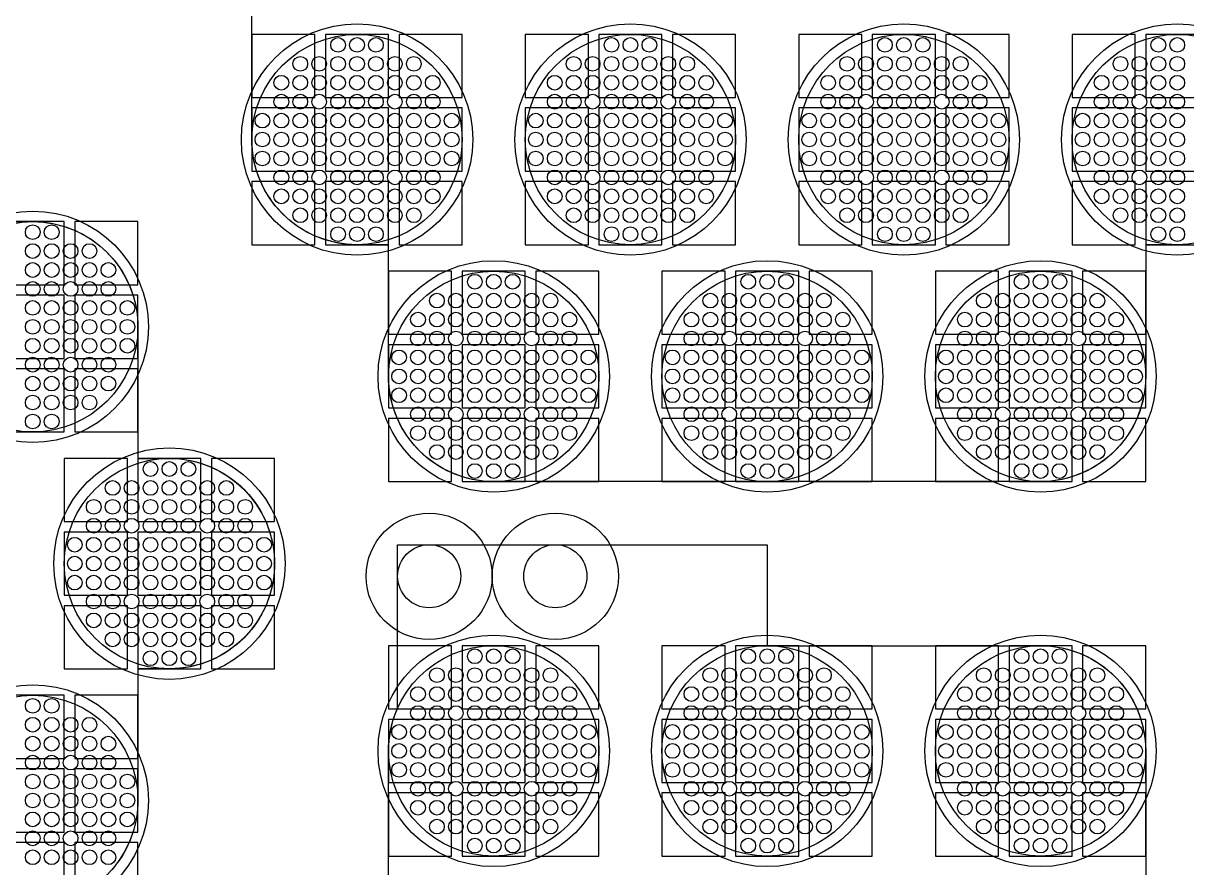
# Model space of a CAD drawing. Extents: x -49 to 54, y -38 to 38.
# Drawn here: x -33.47 to -27.94, y 3.27 to 7.28 of the extents above; entities that cross this region are included whole.
import ezdxf

# ---------------------------------------------------------------- set-up
doc = ezdxf.new("R2010")
doc.units = 0
for name, color, linetype in [('ADHESIVE_VIA_OPENINGS', 30, 'CONTINUOUS'), ('BACK_LAYER', 5, 'CONTINUOUS'), ('COND_LAYER_LOWER_ELECTRODE', 6, 'CONTINUOUS'), ('CONDUCTIVE_LAYER_BACK_LAYER', 2, 'CONTINUOUS'), ('EMITTER', 3, 'CONTINUOUS'), ('LOWER_ELECTRODE', 1, 'CONTINUOUS'), ('SUBSTRATE_VIA', 4, 'CONTINUOUS')]:
    doc.layers.add(name, color=color, linetype=linetype)

msp = doc.modelspace()

# ---------------------------------------------------------------- linework, layer by layer
at = {"layer": 'ADHESIVE_VIA_OPENINGS'}
for centre in [(-31.5372, 4.6529), (-30.9372, 4.6529)]:
    msp.add_circle(centre, 0.3, dxfattribs=at)
at = {"layer": 'BACK_LAYER'}
for points in [[(-32.3802, 6.9288), (-32.0802, 6.9288), (-32.0802, 7.2288), (-32.3802, 7.2288)], [(-32.0302, 6.9288), (-31.7302, 6.9288), (-31.7302, 7.2288), (-32.0302, 7.2288)], [(-31.6802, 6.9288), (-31.3802, 6.9288), (-31.3802, 7.2288), (-31.6802, 7.2288)], [(-31.0802, 6.9288), (-30.7802, 6.9288), (-30.7802, 7.2288), (-31.0802, 7.2288)], [(-30.7302, 6.9288), (-30.4302, 6.9288), (-30.4302, 7.2288), (-30.7302, 7.2288)], [(-30.3802, 6.9288), (-30.0802, 6.9288), (-30.0802, 7.2288), (-30.3802, 7.2288)], [(-29.7802, 6.9288), (-29.4802, 6.9288), (-29.4802, 7.2288), (-29.7802, 7.2288)], [(-29.4302, 6.9288), (-29.1302, 6.9288), (-29.1302, 7.2288), (-29.4302, 7.2288)], [(-29.0802, 6.9288), (-28.7802, 6.9288), (-28.7802, 7.2288), (-29.0802, 7.2288)], [(-28.4802, 6.9288), (-28.1802, 6.9288), (-28.1802, 7.2288), (-28.4802, 7.2288)], [(-28.1302, 6.9288), (-27.8302, 6.9288), (-27.8302, 7.2288), (-28.1302, 7.2288)], [(-32.3802, 6.5788), (-32.0802, 6.5788), (-32.0802, 6.8788), (-32.3802, 6.8788)], [(-32.0302, 6.5788), (-31.7302, 6.5788), (-31.7302, 6.8788), (-32.0302, 6.8788)], [(-31.6802, 6.5788), (-31.3802, 6.5788), (-31.3802, 6.8788), (-31.6802, 6.8788)], [(-31.0802, 6.5788), (-30.7802, 6.5788), (-30.7802, 6.8788), (-31.0802, 6.8788)], [(-30.7302, 6.5788), (-30.4302, 6.5788), (-30.4302, 6.8788), (-30.7302, 6.8788)], [(-30.3802, 6.5788), (-30.0802, 6.5788), (-30.0802, 6.8788), (-30.3802, 6.8788)], [(-29.7802, 6.5788), (-29.4802, 6.5788), (-29.4802, 6.8788), (-29.7802, 6.8788)], [(-29.4302, 6.5788), (-29.1302, 6.5788), (-29.1302, 6.8788), (-29.4302, 6.8788)], [(-29.0802, 6.5788), (-28.7802, 6.5788), (-28.7802, 6.8788), (-29.0802, 6.8788)], [(-28.4802, 6.5788), (-28.1802, 6.5788), (-28.1802, 6.8788), (-28.4802, 6.8788)], [(-28.1302, 6.5788), (-27.8302, 6.5788), (-27.8302, 6.8788), (-28.1302, 6.8788)], [(-32.3802, 6.2288), (-32.0802, 6.2288), (-32.0802, 6.5288), (-32.3802, 6.5288)], [(-32.0302, 6.2288), (-31.7302, 6.2288), (-31.7302, 6.5288), (-32.0302, 6.5288)], [(-31.6802, 6.2288), (-31.3802, 6.2288), (-31.3802, 6.5288), (-31.6802, 6.5288)], [(-31.0802, 6.2288), (-30.7802, 6.2288), (-30.7802, 6.5288), (-31.0802, 6.5288)], [(-30.7302, 6.2288), (-30.4302, 6.2288), (-30.4302, 6.5288), (-30.7302, 6.5288)], [(-30.3802, 6.2288), (-30.0802, 6.2288), (-30.0802, 6.5288), (-30.3802, 6.5288)], [(-29.7802, 6.2288), (-29.4802, 6.2288), (-29.4802, 6.5288), (-29.7802, 6.5288)], [(-29.4302, 6.2288), (-29.1302, 6.2288), (-29.1302, 6.5288), (-29.4302, 6.5288)], [(-29.0802, 6.2288), (-28.7802, 6.2288), (-28.7802, 6.5288), (-29.0802, 6.5288)], [(-28.4802, 6.2288), (-28.1802, 6.2288), (-28.1802, 6.5288), (-28.4802, 6.5288)], [(-28.1302, 6.2288), (-27.8302, 6.2288), (-27.8302, 6.5288), (-28.1302, 6.5288)], [(-33.5721, 6.0386), (-33.2721, 6.0386), (-33.2721, 6.3386), (-33.5721, 6.3386)], [(-33.2221, 6.0386), (-32.9221, 6.0386), (-32.9221, 6.3386), (-33.2221, 6.3386)], [(-31.7302, 5.803), (-31.4302, 5.803), (-31.4302, 6.103), (-31.7302, 6.103)], [(-31.3802, 5.803), (-31.0802, 5.803), (-31.0802, 6.103), (-31.3802, 6.103)], [(-31.0302, 5.803), (-30.7302, 5.803), (-30.7302, 6.103), (-31.0302, 6.103)], [(-30.4302, 5.803), (-30.1302, 5.803), (-30.1302, 6.103), (-30.4302, 6.103)], [(-30.0802, 5.803), (-29.7802, 5.803), (-29.7802, 6.103), (-30.0802, 6.103)], [(-29.7302, 5.803), (-29.4302, 5.803), (-29.4302, 6.103), (-29.7302, 6.103)], [(-29.1302, 5.803), (-28.8302, 5.803), (-28.8302, 6.103), (-29.1302, 6.103)], [(-28.7802, 5.803), (-28.4802, 5.803), (-28.4802, 6.103), (-28.7802, 6.103)], [(-28.4302, 5.803), (-28.1302, 5.803), (-28.1302, 6.103), (-28.4302, 6.103)], [(-33.5721, 5.6886), (-33.2721, 5.6886), (-33.2721, 5.9886), (-33.5721, 5.9886)], [(-33.2221, 5.6886), (-32.9221, 5.6886), (-32.9221, 5.9886), (-33.2221, 5.9886)], [(-31.7302, 5.453), (-31.4302, 5.453), (-31.4302, 5.753), (-31.7302, 5.753)], [(-31.3802, 5.453), (-31.0802, 5.453), (-31.0802, 5.753), (-31.3802, 5.753)], [(-31.0302, 5.453), (-30.7302, 5.453), (-30.7302, 5.753), (-31.0302, 5.753)], [(-30.4302, 5.453), (-30.1302, 5.453), (-30.1302, 5.753), (-30.4302, 5.753)], [(-30.0802, 5.453), (-29.7802, 5.453), (-29.7802, 5.753), (-30.0802, 5.753)], [(-29.7302, 5.453), (-29.4302, 5.453), (-29.4302, 5.753), (-29.7302, 5.753)], [(-29.1302, 5.453), (-28.8302, 5.453), (-28.8302, 5.753), (-29.1302, 5.753)], [(-28.7802, 5.453), (-28.4802, 5.453), (-28.4802, 5.753), (-28.7802, 5.753)], [(-28.4302, 5.453), (-28.1302, 5.453), (-28.1302, 5.753), (-28.4302, 5.753)], [(-33.5721, 5.3386), (-33.2721, 5.3386), (-33.2721, 5.6386), (-33.5721, 5.6386)], [(-33.2221, 5.3386), (-32.9221, 5.3386), (-32.9221, 5.6386), (-33.2221, 5.6386)], [(-31.7302, 5.103), (-31.4302, 5.103), (-31.4302, 5.403), (-31.7302, 5.403)], [(-31.3802, 5.103), (-31.0802, 5.103), (-31.0802, 5.403), (-31.3802, 5.403)], [(-31.0302, 5.103), (-30.7302, 5.103), (-30.7302, 5.403), (-31.0302, 5.403)], [(-30.4302, 5.103), (-30.1302, 5.103), (-30.1302, 5.403), (-30.4302, 5.403)], [(-30.0802, 5.103), (-29.7802, 5.103), (-29.7802, 5.403), (-30.0802, 5.403)], [(-29.7302, 5.103), (-29.4302, 5.103), (-29.4302, 5.403), (-29.7302, 5.403)], [(-29.1302, 5.103), (-28.8302, 5.103), (-28.8302, 5.403), (-29.1302, 5.403)], [(-28.7802, 5.103), (-28.4802, 5.103), (-28.4802, 5.403), (-28.7802, 5.403)], [(-28.4302, 5.103), (-28.1302, 5.103), (-28.1302, 5.403), (-28.4302, 5.403)], [(-33.2721, 4.9128), (-32.9721, 4.9128), (-32.9721, 5.2128), (-33.2721, 5.2128)], [(-32.9221, 4.9128), (-32.6221, 4.9128), (-32.6221, 5.2128), (-32.9221, 5.2128)], [(-32.5721, 4.9128), (-32.2721, 4.9128), (-32.2721, 5.2128), (-32.5721, 5.2128)], [(-33.2721, 4.5628), (-32.9721, 4.5628), (-32.9721, 4.8628), (-33.2721, 4.8628)], [(-32.9221, 4.5628), (-32.6221, 4.5628), (-32.6221, 4.8628), (-32.9221, 4.8628)], [(-32.5721, 4.5628), (-32.2721, 4.5628), (-32.2721, 4.8628), (-32.5721, 4.8628)], [(-33.2721, 4.2128), (-32.9721, 4.2128), (-32.9721, 4.5128), (-33.2721, 4.5128)], [(-32.9221, 4.2128), (-32.6221, 4.2128), (-32.6221, 4.5128), (-32.9221, 4.5128)], [(-32.5721, 4.2128), (-32.2721, 4.2128), (-32.2721, 4.5128), (-32.5721, 4.5128)], [(-31.7302, 4.0226), (-31.4302, 4.0226), (-31.4302, 4.3226), (-31.7302, 4.3226)], [(-31.3802, 4.0226), (-31.0802, 4.0226), (-31.0802, 4.3226), (-31.3802, 4.3226)], [(-31.0302, 4.0226), (-30.7302, 4.0226), (-30.7302, 4.3226), (-31.0302, 4.3226)], [(-30.4302, 4.0226), (-30.1302, 4.0226), (-30.1302, 4.3226), (-30.4302, 4.3226)], [(-30.0802, 4.0226), (-29.7802, 4.0226), (-29.7802, 4.3226), (-30.0802, 4.3226)], [(-29.7302, 4.0226), (-29.4302, 4.0226), (-29.4302, 4.3226), (-29.7302, 4.3226)], [(-29.1302, 4.0226), (-28.8302, 4.0226), (-28.8302, 4.3226), (-29.1302, 4.3226)], [(-28.7802, 4.0226), (-28.4802, 4.0226), (-28.4802, 4.3226), (-28.7802, 4.3226)], [(-28.4302, 4.0226), (-28.1302, 4.0226), (-28.1302, 4.3226), (-28.4302, 4.3226)], [(-33.5721, 3.787), (-33.2721, 3.787), (-33.2721, 4.087), (-33.5721, 4.087)], [(-33.2221, 3.787), (-32.9221, 3.787), (-32.9221, 4.087), (-33.2221, 4.087)], [(-31.7302, 3.6726), (-31.4302, 3.6726), (-31.4302, 3.9726), (-31.7302, 3.9726)], [(-31.3802, 3.6726), (-31.0802, 3.6726), (-31.0802, 3.9726), (-31.3802, 3.9726)], [(-31.0302, 3.6726), (-30.7302, 3.6726), (-30.7302, 3.9726), (-31.0302, 3.9726)], [(-30.4302, 3.6726), (-30.1302, 3.6726), (-30.1302, 3.9726), (-30.4302, 3.9726)], [(-30.0802, 3.6726), (-29.7802, 3.6726), (-29.7802, 3.9726), (-30.0802, 3.9726)], [(-29.7302, 3.6726), (-29.4302, 3.6726), (-29.4302, 3.9726), (-29.7302, 3.9726)], [(-29.1302, 3.6726), (-28.8302, 3.6726), (-28.8302, 3.9726), (-29.1302, 3.9726)], [(-28.7802, 3.6726), (-28.4802, 3.6726), (-28.4802, 3.9726), (-28.7802, 3.9726)], [(-28.4302, 3.6726), (-28.1302, 3.6726), (-28.1302, 3.9726), (-28.4302, 3.9726)], [(-33.5721, 3.437), (-33.2721, 3.437), (-33.2721, 3.737), (-33.5721, 3.737)], [(-33.2221, 3.437), (-32.9221, 3.437), (-32.9221, 3.737), (-33.2221, 3.737)], [(-31.7302, 3.3226), (-31.4302, 3.3226), (-31.4302, 3.6226), (-31.7302, 3.6226)], [(-31.3802, 3.3226), (-31.0802, 3.3226), (-31.0802, 3.6226), (-31.3802, 3.6226)], [(-31.0302, 3.3226), (-30.7302, 3.3226), (-30.7302, 3.6226), (-31.0302, 3.6226)], [(-30.4302, 3.3226), (-30.1302, 3.3226), (-30.1302, 3.6226), (-30.4302, 3.6226)], [(-30.0802, 3.3226), (-29.7802, 3.3226), (-29.7802, 3.6226), (-30.0802, 3.6226)], [(-29.7302, 3.3226), (-29.4302, 3.3226), (-29.4302, 3.6226), (-29.7302, 3.6226)], [(-29.1302, 3.3226), (-28.8302, 3.3226), (-28.8302, 3.6226), (-29.1302, 3.6226)], [(-28.7802, 3.3226), (-28.4802, 3.3226), (-28.4802, 3.6226), (-28.7802, 3.6226)], [(-28.4302, 3.3226), (-28.1302, 3.3226), (-28.1302, 3.6226), (-28.4302, 3.6226)], [(-33.5721, 3.087), (-33.2721, 3.087), (-33.2721, 3.387), (-33.5721, 3.387)], [(-33.2221, 3.087), (-32.9221, 3.087), (-32.9221, 3.387), (-33.2221, 3.387)]]:
    msp.add_lwpolyline(points, close=True, dxfattribs=at)
at = {"layer": 'COND_LAYER_LOWER_ELECTRODE'}
for centre in [(-31.8802, 6.7288), (-30.5802, 6.7288), (-29.2802, 6.7288), (-27.9802, 6.7288), (-33.4221, 5.8386), (-31.2302, 5.603), (-29.9302, 5.603), (-28.6302, 5.603), (-32.7721, 4.7128), (-31.2302, 3.8226), (-29.9302, 3.8226), (-28.6302, 3.8226), (-33.4221, 3.587)]:
    msp.add_circle(centre, 0.55, dxfattribs=at)
at = {"layer": 'CONDUCTIVE_LAYER_BACK_LAYER'}
for points in [[(-27.9306, 6.2313), (-27.9504, 6.2297), (-27.9703, 6.2289), (-28.1302, 6.2289), (-28.1302, 5.603), (-28.1306, 5.5831), (-28.1318, 5.5633), (-28.1338, 5.5435), (-28.1365, 5.5238), (-28.1401, 5.5042), (-28.1444, 5.4848), (-28.1495, 5.4656), (-28.1553, 5.4466), (-28.1619, 5.4278), (-28.1692, 5.4093), (-28.1773, 5.3912), (-28.1861, 5.3733), (-28.1956, 5.3559), (-28.2057, 5.3388), (-28.2166, 5.3221), (-28.2281, 5.3059), (-28.2402, 5.2901), (-28.2529, 5.2749), (-28.2663, 5.2601), (-28.2802, 5.2459), (-28.2947, 5.2323), (-28.3097, 5.2192), (-28.3252, 5.2068), (-28.3412, 5.195), (-28.3576, 5.1838), (-28.3745, 5.1733), (-28.3918, 5.1635), (-28.4094, 5.1544), (-28.4275, 5.1459), (-28.4458, 5.1382), (-28.4644, 5.1313), (-28.4833, 5.1251), (-28.5024, 5.1196), (-28.5217, 5.1149), (-28.5412, 5.111), (-28.5609, 5.1078), (-28.5806, 5.1054), (-28.6004, 5.1039), (-28.6203, 5.1031), (-31.2402, 5.1031), (-31.26, 5.1039), (-31.2798, 5.1054), (-31.2996, 5.1078), (-31.3192, 5.111), (-31.3387, 5.1149), (-31.358, 5.1196), (-31.3771, 5.1251), (-31.396, 5.1313), (-31.4147, 5.1382), (-31.433, 5.1459), (-31.451, 5.1544), (-31.4687, 5.1635), (-31.4859, 5.1733), (-31.5028, 5.1838), (-31.5193, 5.195), (-31.5353, 5.2068), (-31.5508, 5.2192), (-31.5658, 5.2323), (-31.5802, 5.2459), (-31.5942, 5.2601), (-31.6075, 5.2749), (-31.6203, 5.2901), (-31.6324, 5.3059), (-31.6439, 5.3221), (-31.6547, 5.3388), (-31.6649, 5.3559), (-31.6744, 5.3733), (-31.6831, 5.3912), (-31.6912, 5.4093), (-31.6985, 5.4278), (-31.7051, 5.4466), (-31.711, 5.4656), (-31.7161, 5.4848), (-31.7204, 5.5042), (-31.7239, 5.5238), (-31.7267, 5.5435), (-31.7286, 5.5633), (-31.7298, 5.5831), (-31.7302, 5.603), (-31.7302, 6.2289), (-31.8902, 6.2289), (-31.91, 6.2297), (-31.9298, 6.2313), (-31.9496, 6.2336), (-31.9692, 6.2368), (-31.9887, 6.2407), (-32.008, 6.2454), (-32.0271, 6.2509), (-32.046, 6.2571), (-32.0647, 6.2641), (-32.083, 6.2718), (-32.101, 6.2802), (-32.1187, 6.2893), (-32.1359, 6.2992), (-32.1528, 6.3097), (-32.1693, 6.3208), (-32.1853, 6.3326), (-32.2008, 6.3451), (-32.2158, 6.3581), (-32.2302, 6.3718), (-32.2442, 6.386), (-32.2575, 6.4007), (-32.2703, 6.416), (-32.2824, 6.4317), (-32.2939, 6.4479), (-32.3047, 6.4646), (-32.3149, 6.4817), (-32.3244, 6.4992), (-32.3331, 6.517), (-32.3412, 6.5352), (-32.3485, 6.5537), (-32.3551, 6.5724), (-32.361, 6.5914), (-32.3661, 6.6106), (-32.3704, 6.63), (-32.3739, 6.6496), (-32.3767, 6.6693), (-32.3786, 6.6891), (-32.3798, 6.7089), (-32.3802, 6.7288), (-32.3802, 7.3547)], [(-33.5721, 6.3385), (-33.4121, 6.3385), (-33.3923, 6.3377), (-33.3725, 6.3362), (-33.3527, 6.3338), (-33.3331, 6.3306), (-33.3136, 6.3267), (-33.2943, 6.322), (-33.2752, 6.3165), (-33.2563, 6.3103), (-33.2376, 6.3034), (-33.2193, 6.2957), (-33.2013, 6.2872), (-33.1836, 6.2781), (-33.1664, 6.2683), (-33.1495, 6.2578), (-33.133, 6.2466), (-33.117, 6.2348), (-33.1015, 6.2224), (-33.0865, 6.2093), (-33.0721, 6.1957), (-33.0581, 6.1815), (-33.0448, 6.1667), (-33.0321, 6.1515), (-33.0199, 6.1357), (-33.0084, 6.1195), (-32.9976, 6.1028), (-32.9874, 6.0857), (-32.9779, 6.0683), (-32.9692, 6.0504), (-32.9611, 6.0323), (-32.9538, 6.0138), (-32.9472, 5.995), (-32.9413, 5.976), (-32.9362, 5.9568), (-32.9319, 5.9374), (-32.9284, 5.9178), (-32.9256, 5.8981), (-32.9237, 5.8783), (-32.9225, 5.8585), (-32.9221, 5.8386), (-32.9221, 5.2127), (-32.7621, 5.2127), (-32.7423, 5.2119), (-32.7225, 5.2103), (-32.7027, 5.208), (-32.6831, 5.2048), (-32.6636, 5.2009), (-32.6443, 5.1962), (-32.6252, 5.1907), (-32.6063, 5.1845), (-32.5876, 5.1775), (-32.5693, 5.1698), (-32.5513, 5.1614), (-32.5336, 5.1523), (-32.5164, 5.1424), (-32.4995, 5.1319), (-32.483, 5.1208), (-32.467, 5.109), (-32.4515, 5.0965), (-32.4365, 5.0835), (-32.4221, 5.0698), (-32.4081, 5.0556), (-32.3948, 5.0409), (-32.3821, 5.0256), (-32.3699, 5.0099), (-32.3584, 4.9937), (-32.3476, 4.977), (-32.3374, 4.9599), (-32.3279, 4.9424), (-32.3192, 4.9246), (-32.3111, 4.9064), (-32.3038, 4.8879), (-32.2972, 4.8692), (-32.2913, 4.8502), (-32.2862, 4.831), (-32.2819, 4.8116), (-32.2784, 4.792), (-32.2756, 4.7723), (-32.2737, 4.7525), (-32.2725, 4.7327), (-32.2721, 4.7128), (-32.2725, 4.6929), (-32.2737, 4.6731), (-32.2756, 4.6533), (-32.2784, 4.6336), (-32.2819, 4.614), (-32.2862, 4.5946), (-32.2913, 4.5754), (-32.2972, 4.5564), (-32.3038, 4.5376), (-32.3111, 4.5192), (-32.3192, 4.501), (-32.3279, 4.4831), (-32.3374, 4.4657), (-32.3476, 4.4486), (-32.3584, 4.4319), (-32.3699, 4.4157), (-32.3821, 4.3999), (-32.3948, 4.3847), (-32.4081, 4.3699), (-32.4221, 4.3557), (-32.4365, 4.3421), (-32.4515, 4.3291), (-32.467, 4.3166), (-32.483, 4.3048), (-32.4995, 4.2936), (-32.5164, 4.2831), (-32.5336, 4.2733), (-32.5513, 4.2642), (-32.5693, 4.2557), (-32.5876, 4.248), (-32.6063, 4.2411), (-32.6252, 4.2349), (-32.6443, 4.2294), (-32.6636, 4.2247), (-32.6831, 4.2208), (-32.7027, 4.2176), (-32.7225, 4.2153), (-32.7423, 4.2137), (-32.7621, 4.2129), (-32.9221, 4.2129), (-32.9221, 3.587), (-32.9225, 3.5671), (-32.9237, 3.5472), (-32.9256, 3.5274), (-32.9284, 3.5078), (-32.9319, 3.4882), (-32.9362, 3.4688), (-32.9413, 3.4496), (-32.9472, 3.4306), (-32.9538, 3.4118), (-32.9611, 3.3933), (-32.9692, 3.3751), (-32.9779, 3.3573), (-32.9874, 3.3398), (-32.9976, 3.3227), (-33.0084, 3.3061), (-33.0199, 3.2899), (-33.0321, 3.2741), (-33.0448, 3.2588)], [(-31.7302, 3.1967), (-31.7302, 3.8226), (-31.7298, 3.8425), (-31.7286, 3.8623), (-31.7267, 3.8821), (-31.7239, 3.9018), (-31.7204, 3.9214), (-31.7161, 3.9408), (-31.711, 3.96), (-31.7051, 3.979), (-31.6985, 3.9978), (-31.6912, 4.0162), (-31.6872, 4.0254), (-31.6872, 4.8029), (-29.9302, 4.8029), (-29.9302, 4.3225), (-28.6203, 4.3225), (-28.6004, 4.3217), (-28.5806, 4.3201), (-28.5609, 4.3178), (-28.5412, 4.3146), (-28.5217, 4.3107), (-28.5024, 4.306), (-28.4833, 4.3005), (-28.4644, 4.2943), (-28.4458, 4.2873), (-28.4275, 4.2796), (-28.4094, 4.2712), (-28.3918, 4.2621), (-28.3745, 4.2523), (-28.3576, 4.2417), (-28.3412, 4.2306), (-28.3252, 4.2188), (-28.3097, 4.2063), (-28.2947, 4.1933), (-28.2802, 4.1796), (-28.2663, 4.1654), (-28.2529, 4.1507), (-28.2402, 4.1354), (-28.2281, 4.1197), (-28.2166, 4.1035), (-28.2057, 4.0868), (-28.1956, 4.0697), (-28.1861, 4.0522), (-28.1773, 4.0344), (-28.1692, 4.0162), (-28.1619, 3.9978), (-28.1553, 3.979), (-28.1495, 3.96), (-28.1444, 3.9408), (-28.1401, 3.9214), (-28.1365, 3.9018), (-28.1338, 3.8821), (-28.1318, 3.8623), (-28.1306, 3.8425), (-28.1302, 3.8226), (-28.1302, 3.1967)]]:
    msp.add_lwpolyline(points, dxfattribs=at)
at = {"layer": 'EMITTER'}
for centre in [(-31.8802, 6.7288), (-30.5802, 6.7288), (-29.2802, 6.7288), (-27.9802, 6.7288), (-33.4221, 5.8386), (-31.2302, 5.603), (-29.9302, 5.603), (-28.6302, 5.603), (-32.7721, 4.7128), (-31.2302, 3.8226), (-29.9302, 3.8226), (-28.6302, 3.8226), (-33.4221, 3.587)]:
    msp.add_circle(centre, 0.5, dxfattribs=at)
at = {"layer": 'LOWER_ELECTRODE'}
for centre in [(-31.9702, 7.1788), (-31.8802, 7.1788), (-31.7902, 7.1788), (-30.6702, 7.1788), (-30.5802, 7.1788), (-30.4902, 7.1788), (-29.3702, 7.1788), (-29.2802, 7.1788), (-29.1902, 7.1788), (-28.0702, 7.1788), (-27.9802, 7.1788), (-32.1502, 7.0888), (-32.0602, 7.0888), (-31.9702, 7.0888), (-31.8802, 7.0888), (-31.7902, 7.0888), (-31.7002, 7.0888), (-31.6102, 7.0888), (-30.8502, 7.0888), (-30.7602, 7.0888), (-30.6702, 7.0888), (-30.5802, 7.0888), (-30.4902, 7.0888), (-30.4002, 7.0888), (-30.3102, 7.0888), (-29.5502, 7.0888), (-29.4602, 7.0888), (-29.3702, 7.0888), (-29.2802, 7.0888), (-29.1902, 7.0888), (-29.1002, 7.0888), (-29.0102, 7.0888), (-28.2502, 7.0888), (-28.1602, 7.0888), (-28.0702, 7.0888), (-27.9802, 7.0888), (-32.2402, 6.9988), (-32.1502, 6.9988), (-32.0602, 6.9988), (-31.9702, 6.9988), (-31.8802, 6.9988), (-31.7902, 6.9988), (-31.7002, 6.9988), (-31.6102, 6.9988), (-31.5202, 6.9988), (-30.9402, 6.9988), (-30.8502, 6.9988), (-30.7602, 6.9988), (-30.6702, 6.9988), (-30.5802, 6.9988), (-30.4902, 6.9988), (-30.4002, 6.9988), (-30.3102, 6.9988), (-30.2202, 6.9988), (-29.6402, 6.9988), (-29.5502, 6.9988), (-29.4602, 6.9988), (-29.3702, 6.9988), (-29.2802, 6.9988), (-29.1902, 6.9988), (-29.1002, 6.9988), (-29.0102, 6.9988), (-28.9202, 6.9988), (-28.3402, 6.9988), (-28.2502, 6.9988), (-28.1602, 6.9988), (-28.0702, 6.9988), (-27.9802, 6.9988), (-32.2402, 6.9088), (-32.1502, 6.9088), (-32.0602, 6.9088), (-31.9702, 6.9088), (-31.8802, 6.9088), (-31.7902, 6.9088), (-31.7002, 6.9088), (-31.6102, 6.9088), (-31.5202, 6.9088), (-30.9402, 6.9088), (-30.8502, 6.9088), (-30.7602, 6.9088), (-30.6702, 6.9088), (-30.5802, 6.9088), (-30.4902, 6.9088), (-30.4002, 6.9088), (-30.3102, 6.9088), (-30.2202, 6.9088), (-29.6402, 6.9088), (-29.5502, 6.9088), (-29.4602, 6.9088), (-29.3702, 6.9088), (-29.2802, 6.9088), (-29.1902, 6.9088), (-29.1002, 6.9088), (-29.0102, 6.9088), (-28.9202, 6.9088), (-28.3402, 6.9088), (-28.2502, 6.9088), (-28.1602, 6.9088), (-28.0702, 6.9088), (-27.9802, 6.9088), (-32.3302, 6.8188), (-32.2402, 6.8188), (-32.1502, 6.8188), (-32.0602, 6.8188), (-31.9702, 6.8188), (-31.8802, 6.8188), (-31.7902, 6.8188), (-31.7002, 6.8188), (-31.6102, 6.8188), (-31.5202, 6.8188), (-31.4302, 6.8188), (-31.0302, 6.8188), (-30.9402, 6.8188), (-30.8502, 6.8188), (-30.7602, 6.8188), (-30.6702, 6.8188), (-30.5802, 6.8188), (-30.4902, 6.8188), (-30.4002, 6.8188), (-30.3102, 6.8188), (-30.2202, 6.8188), (-30.1302, 6.8188), (-29.7302, 6.8188), (-29.6402, 6.8188), (-29.5502, 6.8188), (-29.4602, 6.8188), (-29.3702, 6.8188), (-29.2802, 6.8188), (-29.1902, 6.8188), (-29.1002, 6.8188), (-29.0102, 6.8188), (-28.9202, 6.8188), (-28.8302, 6.8188), (-28.4302, 6.8188), (-28.3402, 6.8188), (-28.2502, 6.8188), (-28.1602, 6.8188), (-28.0702, 6.8188), (-27.9802, 6.8188), (-32.3302, 6.7288), (-32.2402, 6.7288), (-32.1502, 6.7288), (-32.0602, 6.7288), (-31.9702, 6.7288), (-31.8802, 6.7288), (-31.7902, 6.7288), (-31.7002, 6.7288), (-31.6102, 6.7288), (-31.5202, 6.7288), (-31.4302, 6.7288), (-31.0302, 6.7288), (-30.9402, 6.7288), (-30.8502, 6.7288), (-30.7602, 6.7288), (-30.6702, 6.7288), (-30.5802, 6.7288), (-30.4902, 6.7288), (-30.4002, 6.7288), (-30.3102, 6.7288), (-30.2202, 6.7288), (-30.1302, 6.7288), (-29.7302, 6.7288), (-29.6402, 6.7288), (-29.5502, 6.7288), (-29.4602, 6.7288), (-29.3702, 6.7288), (-29.2802, 6.7288), (-29.1902, 6.7288), (-29.1002, 6.7288), (-29.0102, 6.7288), (-28.9202, 6.7288), (-28.8302, 6.7288), (-28.4302, 6.7288), (-28.3402, 6.7288), (-28.2502, 6.7288), (-28.1602, 6.7288), (-28.0702, 6.7288), (-27.9802, 6.7288), (-32.3302, 6.6388), (-32.2402, 6.6388), (-32.1502, 6.6388), (-32.0602, 6.6388), (-31.9702, 6.6388), (-31.8802, 6.6388), (-31.7902, 6.6388), (-31.7002, 6.6388), (-31.6102, 6.6388), (-31.5202, 6.6388), (-31.4302, 6.6388), (-31.0302, 6.6388), (-30.9402, 6.6388), (-30.8502, 6.6388), (-30.7602, 6.6388), (-30.6702, 6.6388), (-30.5802, 6.6388), (-30.4902, 6.6388), (-30.4002, 6.6388), (-30.3102, 6.6388), (-30.2202, 6.6388), (-30.1302, 6.6388), (-29.7302, 6.6388), (-29.6402, 6.6388), (-29.5502, 6.6388), (-29.4602, 6.6388), (-29.3702, 6.6388), (-29.2802, 6.6388), (-29.1902, 6.6388), (-29.1002, 6.6388), (-29.0102, 6.6388), (-28.9202, 6.6388), (-28.8302, 6.6388), (-28.4302, 6.6388), (-28.3402, 6.6388), (-28.2502, 6.6388), (-28.1602, 6.6388), (-28.0702, 6.6388), (-27.9802, 6.6388), (-32.2402, 6.5488), (-32.1502, 6.5488), (-32.0602, 6.5488), (-31.9702, 6.5488), (-31.8802, 6.5488), (-31.7902, 6.5488), (-31.7002, 6.5488), (-31.6102, 6.5488), (-31.5202, 6.5488), (-30.9402, 6.5488), (-30.8502, 6.5488), (-30.7602, 6.5488), (-30.6702, 6.5488), (-30.5802, 6.5488), (-30.4902, 6.5488), (-30.4002, 6.5488), (-30.3102, 6.5488), (-30.2202, 6.5488), (-29.6402, 6.5488), (-29.5502, 6.5488), (-29.4602, 6.5488), (-29.3702, 6.5488), (-29.2802, 6.5488), (-29.1902, 6.5488), (-29.1002, 6.5488), (-29.0102, 6.5488), (-28.9202, 6.5488), (-28.3402, 6.5488), (-28.2502, 6.5488), (-28.1602, 6.5488), (-28.0702, 6.5488), (-27.9802, 6.5488), (-32.2402, 6.4588), (-32.1502, 6.4588), (-32.0602, 6.4588), (-31.9702, 6.4588), (-31.8802, 6.4588), (-31.7902, 6.4588), (-31.7002, 6.4588), (-31.6102, 6.4588), (-31.5202, 6.4588), (-30.9402, 6.4588), (-30.8502, 6.4588), (-30.7602, 6.4588), (-30.6702, 6.4588), (-30.5802, 6.4588), (-30.4902, 6.4588), (-30.4002, 6.4588), (-30.3102, 6.4588), (-30.2202, 6.4588), (-29.6402, 6.4588), (-29.5502, 6.4588), (-29.4602, 6.4588), (-29.3702, 6.4588), (-29.2802, 6.4588), (-29.1902, 6.4588), (-29.1002, 6.4588), (-29.0102, 6.4588), (-28.9202, 6.4588), (-28.3402, 6.4588), (-28.2502, 6.4588), (-28.1602, 6.4588), (-28.0702, 6.4588), (-27.9802, 6.4588), (-32.1502, 6.3688), (-32.0602, 6.3688), (-31.9702, 6.3688), (-31.8802, 6.3688), (-31.7902, 6.3688), (-31.7002, 6.3688), (-31.6102, 6.3688), (-30.8502, 6.3688), (-30.7602, 6.3688), (-30.6702, 6.3688), (-30.5802, 6.3688), (-30.4902, 6.3688), (-30.4002, 6.3688), (-30.3102, 6.3688), (-29.5502, 6.3688), (-29.4602, 6.3688), (-29.3702, 6.3688), (-29.2802, 6.3688), (-29.1902, 6.3688), (-29.1002, 6.3688), (-29.0102, 6.3688), (-28.2502, 6.3688), (-28.1602, 6.3688), (-28.0702, 6.3688), (-27.9802, 6.3688), (-33.4221, 6.2886), (-33.3321, 6.2886), (-31.9702, 6.2788), (-31.8802, 6.2788), (-31.7902, 6.2788), (-30.6702, 6.2788), (-30.5802, 6.2788), (-30.4902, 6.2788), (-29.3702, 6.2788), (-29.2802, 6.2788), (-29.1902, 6.2788), (-28.0702, 6.2788), (-27.9802, 6.2788), (-33.4221, 6.1986), (-33.3321, 6.1986), (-33.2421, 6.1986), (-33.1521, 6.1986), (-33.4221, 6.1086), (-33.3321, 6.1086), (-33.2421, 6.1086), (-33.1521, 6.1086), (-33.0621, 6.1086), (-31.3202, 6.053), (-31.2302, 6.053), (-31.1402, 6.053), (-30.0202, 6.053), (-29.9302, 6.053), (-29.8402, 6.053), (-28.7202, 6.053), (-28.6302, 6.053), (-28.5402, 6.053), (-33.4221, 6.0186), (-33.3321, 6.0186), (-33.2421, 6.0186), (-33.1521, 6.0186), (-33.0621, 6.0186), (-31.5002, 5.963), (-31.4102, 5.963), (-31.3202, 5.963), (-31.2302, 5.963), (-31.1402, 5.963), (-31.0502, 5.963), (-30.9602, 5.963), (-30.2002, 5.963), (-30.1102, 5.963), (-30.0202, 5.963), (-29.9302, 5.963), (-29.8402, 5.963), (-29.7502, 5.963), (-29.6602, 5.963), (-28.9002, 5.963), (-28.8102, 5.963), (-28.7202, 5.963), (-28.6302, 5.963), (-28.5402, 5.963), (-28.4502, 5.963), (-28.3602, 5.963), (-33.4221, 5.9286), (-33.3321, 5.9286), (-33.2421, 5.9286), (-33.1521, 5.9286), (-33.0621, 5.9286), (-32.9721, 5.9286), (-33.4221, 5.8386), (-33.3321, 5.8386), (-33.2421, 5.8386), (-33.1521, 5.8386), (-33.0621, 5.8386), (-32.9721, 5.8386), (-31.5902, 5.873), (-31.5002, 5.873), (-31.4102, 5.873), (-31.3202, 5.873), (-31.2302, 5.873), (-31.1402, 5.873), (-31.0502, 5.873), (-30.9602, 5.873), (-30.8702, 5.873), (-30.2902, 5.873), (-30.2002, 5.873), (-30.1102, 5.873), (-30.0202, 5.873), (-29.9302, 5.873), (-29.8402, 5.873), (-29.7502, 5.873), (-29.6602, 5.873), (-29.5702, 5.873), (-28.9902, 5.873), (-28.9002, 5.873), (-28.8102, 5.873), (-28.7202, 5.873), (-28.6302, 5.873), (-28.5402, 5.873), (-28.4502, 5.873), (-28.3602, 5.873), (-28.2702, 5.873), (-31.5902, 5.783), (-31.5002, 5.783), (-31.4102, 5.783), (-31.3202, 5.783), (-31.2302, 5.783), (-31.1402, 5.783), (-31.0502, 5.783), (-30.9602, 5.783), (-30.8702, 5.783), (-30.2902, 5.783), (-30.2002, 5.783), (-30.1102, 5.783), (-30.0202, 5.783), (-29.9302, 5.783), (-29.8402, 5.783), (-29.7502, 5.783), (-29.6602, 5.783), (-29.5702, 5.783), (-28.9902, 5.783), (-28.9002, 5.783), (-28.8102, 5.783), (-28.7202, 5.783), (-28.6302, 5.783), (-28.5402, 5.783), (-28.4502, 5.783), (-28.3602, 5.783), (-28.2702, 5.783), (-33.4221, 5.7486), (-33.3321, 5.7486), (-33.2421, 5.7486), (-33.1521, 5.7486), (-33.0621, 5.7486), (-32.9721, 5.7486), (-31.6802, 5.693), (-31.5902, 5.693), (-31.5002, 5.693), (-31.4102, 5.693), (-31.3202, 5.693), (-31.2302, 5.693), (-31.1402, 5.693), (-31.0502, 5.693), (-30.9602, 5.693), (-30.8702, 5.693), (-30.7802, 5.693), (-30.3802, 5.693), (-30.2902, 5.693), (-30.2002, 5.693), (-30.1102, 5.693), (-30.0202, 5.693), (-29.9302, 5.693), (-29.8402, 5.693), (-29.7502, 5.693), (-29.6602, 5.693), (-29.5702, 5.693), (-29.4802, 5.693), (-29.0802, 5.693), (-28.9902, 5.693), (-28.9002, 5.693), (-28.8102, 5.693), (-28.7202, 5.693), (-28.6302, 5.693), (-28.5402, 5.693), (-28.4502, 5.693), (-28.3602, 5.693), (-28.2702, 5.693), (-28.1802, 5.693), (-33.4221, 5.6586), (-33.3321, 5.6586), (-33.2421, 5.6586), (-33.1521, 5.6586), (-33.0621, 5.6586), (-33.4221, 5.5686), (-33.3321, 5.5686), (-33.2421, 5.5686), (-33.1521, 5.5686), (-33.0621, 5.5686), (-31.6802, 5.603), (-31.5902, 5.603), (-31.5002, 5.603), (-31.4102, 5.603), (-31.3202, 5.603), (-31.2302, 5.603), (-31.1402, 5.603), (-31.0502, 5.603), (-30.9602, 5.603), (-30.8702, 5.603), (-30.7802, 5.603), (-30.3802, 5.603), (-30.2902, 5.603), (-30.2002, 5.603), (-30.1102, 5.603), (-30.0202, 5.603), (-29.9302, 5.603), (-29.8402, 5.603), (-29.7502, 5.603), (-29.6602, 5.603), (-29.5702, 5.603), (-29.4802, 5.603), (-29.0802, 5.603), (-28.9902, 5.603), (-28.9002, 5.603), (-28.8102, 5.603), (-28.7202, 5.603), (-28.6302, 5.603), (-28.5402, 5.603), (-28.4502, 5.603), (-28.3602, 5.603), (-28.2702, 5.603), (-28.1802, 5.603), (-31.6802, 5.513), (-31.5902, 5.513), (-31.5002, 5.513), (-31.4102, 5.513), (-31.3202, 5.513), (-31.2302, 5.513), (-31.1402, 5.513), (-31.0502, 5.513), (-30.9602, 5.513), (-30.8702, 5.513), (-30.7802, 5.513), (-30.3802, 5.513), (-30.2902, 5.513), (-30.2002, 5.513), (-30.1102, 5.513), (-30.0202, 5.513), (-29.9302, 5.513), (-29.8402, 5.513), (-29.7502, 5.513), (-29.6602, 5.513), (-29.5702, 5.513), (-29.4802, 5.513), (-29.0802, 5.513), (-28.9902, 5.513), (-28.9002, 5.513), (-28.8102, 5.513), (-28.7202, 5.513), (-28.6302, 5.513), (-28.5402, 5.513), (-28.4502, 5.513), (-28.3602, 5.513), (-28.2702, 5.513), (-28.1802, 5.513), (-33.4221, 5.4786), (-33.3321, 5.4786), (-33.2421, 5.4786), (-33.1521, 5.4786), (-33.4221, 5.3886), (-33.3321, 5.3886), (-31.5902, 5.423), (-31.5002, 5.423), (-31.4102, 5.423), (-31.3202, 5.423), (-31.2302, 5.423), (-31.1402, 5.423), (-31.0502, 5.423), (-30.9602, 5.423), (-30.8702, 5.423), (-30.2902, 5.423), (-30.2002, 5.423), (-30.1102, 5.423), (-30.0202, 5.423), (-29.9302, 5.423), (-29.8402, 5.423), (-29.7502, 5.423), (-29.6602, 5.423), (-29.5702, 5.423), (-28.9902, 5.423), (-28.9002, 5.423), (-28.8102, 5.423), (-28.7202, 5.423), (-28.6302, 5.423), (-28.5402, 5.423), (-28.4502, 5.423), (-28.3602, 5.423), (-28.2702, 5.423), (-31.5902, 5.333), (-31.5002, 5.333), (-31.4102, 5.333), (-31.3202, 5.333), (-31.2302, 5.333), (-31.1402, 5.333), (-31.0502, 5.333), (-30.9602, 5.333), (-30.8702, 5.333), (-30.2902, 5.333), (-30.2002, 5.333), (-30.1102, 5.333), (-30.0202, 5.333), (-29.9302, 5.333), (-29.8402, 5.333), (-29.7502, 5.333), (-29.6602, 5.333), (-29.5702, 5.333), (-28.9902, 5.333), (-28.9002, 5.333), (-28.8102, 5.333), (-28.7202, 5.333), (-28.6302, 5.333), (-28.5402, 5.333), (-28.4502, 5.333), (-28.3602, 5.333), (-28.2702, 5.333), (-31.5002, 5.243), (-31.4102, 5.243), (-31.3202, 5.243), (-31.2302, 5.243), (-31.1402, 5.243), (-31.0502, 5.243), (-30.9602, 5.243), (-30.2002, 5.243), (-30.1102, 5.243), (-30.0202, 5.243), (-29.9302, 5.243), (-29.8402, 5.243), (-29.7502, 5.243), (-29.6602, 5.243), (-28.9002, 5.243), (-28.8102, 5.243), (-28.7202, 5.243), (-28.6302, 5.243), (-28.5402, 5.243), (-28.4502, 5.243), (-28.3602, 5.243), (-32.8621, 5.1628), (-32.7721, 5.1628), (-32.6821, 5.1628), (-31.3202, 5.153), (-31.2302, 5.153), (-31.1402, 5.153), (-30.0202, 5.153), (-29.9302, 5.153), (-29.8402, 5.153), (-28.7202, 5.153), (-28.6302, 5.153), (-28.5402, 5.153), (-33.0421, 5.0728), (-32.9521, 5.0728), (-32.8621, 5.0728), (-32.7721, 5.0728), (-32.6821, 5.0728), (-32.5921, 5.0728), (-32.5021, 5.0728), (-33.1321, 4.9828), (-33.0421, 4.9828), (-32.9521, 4.9828), (-32.8621, 4.9828), (-32.7721, 4.9828), (-32.6821, 4.9828), (-32.5921, 4.9828), (-32.5021, 4.9828), (-32.4121, 4.9828), (-33.1321, 4.8928), (-33.0421, 4.8928), (-32.9521, 4.8928), (-32.8621, 4.8928), (-32.7721, 4.8928), (-32.6821, 4.8928), (-32.5921, 4.8928), (-32.5021, 4.8928), (-32.4121, 4.8928), (-33.2221, 4.8028), (-33.1321, 4.8028), (-33.0421, 4.8028), (-32.9521, 4.8028), (-32.8621, 4.8028), (-32.7721, 4.8028), (-32.6821, 4.8028), (-32.5921, 4.8028), (-32.5021, 4.8028), (-32.4121, 4.8028), (-32.3221, 4.8028), (-33.2221, 4.7128), (-33.1321, 4.7128), (-33.0421, 4.7128), (-32.9521, 4.7128), (-32.8621, 4.7128), (-32.7721, 4.7128), (-32.6821, 4.7128), (-32.5921, 4.7128), (-32.5021, 4.7128), (-32.4121, 4.7128), (-32.3221, 4.7128), (-33.2221, 4.6228), (-33.1321, 4.6228), (-33.0421, 4.6228), (-32.9521, 4.6228), (-32.8621, 4.6228), (-32.7721, 4.6228), (-32.6821, 4.6228), (-32.5921, 4.6228), (-32.5021, 4.6228), (-32.4121, 4.6228), (-32.3221, 4.6228), (-33.1321, 4.5328), (-33.0421, 4.5328), (-32.9521, 4.5328), (-32.8621, 4.5328), (-32.7721, 4.5328), (-32.6821, 4.5328), (-32.5921, 4.5328), (-32.5021, 4.5328), (-32.4121, 4.5328), (-33.1321, 4.4428), (-33.0421, 4.4428), (-32.9521, 4.4428), (-32.8621, 4.4428), (-32.7721, 4.4428), (-32.6821, 4.4428), (-32.5921, 4.4428), (-32.5021, 4.4428), (-32.4121, 4.4428), (-33.0421, 4.3528), (-32.9521, 4.3528), (-32.8621, 4.3528), (-32.7721, 4.3528), (-32.6821, 4.3528), (-32.5921, 4.3528), (-32.5021, 4.3528), (-32.8621, 4.2628), (-32.7721, 4.2628), (-32.6821, 4.2628), (-31.3202, 4.2726), (-31.2302, 4.2726), (-31.1402, 4.2726), (-30.0202, 4.2726), (-29.9302, 4.2726), (-29.8402, 4.2726), (-28.7202, 4.2726), (-28.6302, 4.2726), (-28.5402, 4.2726), (-31.5002, 4.1826), (-31.4102, 4.1826), (-31.3202, 4.1826), (-31.2302, 4.1826), (-31.1402, 4.1826), (-31.0502, 4.1826), (-30.9602, 4.1826), (-30.2002, 4.1826), (-30.1102, 4.1826), (-30.0202, 4.1826), (-29.9302, 4.1826), (-29.8402, 4.1826), (-29.7502, 4.1826), (-29.6602, 4.1826), (-28.9002, 4.1826), (-28.8102, 4.1826), (-28.7202, 4.1826), (-28.6302, 4.1826), (-28.5402, 4.1826), (-28.4502, 4.1826), (-28.3602, 4.1826), (-31.5902, 4.0926), (-31.5002, 4.0926), (-31.4102, 4.0926), (-31.3202, 4.0926), (-31.2302, 4.0926), (-31.1402, 4.0926), (-31.0502, 4.0926), (-30.9602, 4.0926), (-30.8702, 4.0926), (-30.2902, 4.0926), (-30.2002, 4.0926), (-30.1102, 4.0926), (-30.0202, 4.0926), (-29.9302, 4.0926), (-29.8402, 4.0926), (-29.7502, 4.0926), (-29.6602, 4.0926), (-29.5702, 4.0926), (-28.9902, 4.0926), (-28.9002, 4.0926), (-28.8102, 4.0926), (-28.7202, 4.0926), (-28.6302, 4.0926), (-28.5402, 4.0926), (-28.4502, 4.0926), (-28.3602, 4.0926), (-28.2702, 4.0926), (-33.4221, 4.037), (-33.3321, 4.037), (-31.5902, 4.0026), (-31.5002, 4.0026), (-31.4102, 4.0026), (-31.3202, 4.0026), (-31.2302, 4.0026), (-31.1402, 4.0026), (-31.0502, 4.0026), (-30.9602, 4.0026), (-30.8702, 4.0026), (-30.2902, 4.0026), (-30.2002, 4.0026), (-30.1102, 4.0026), (-30.0202, 4.0026), (-29.9302, 4.0026), (-29.8402, 4.0026), (-29.7502, 4.0026), (-29.6602, 4.0026), (-29.5702, 4.0026), (-28.9902, 4.0026), (-28.9002, 4.0026), (-28.8102, 4.0026), (-28.7202, 4.0026), (-28.6302, 4.0026), (-28.5402, 4.0026), (-28.4502, 4.0026), (-28.3602, 4.0026), (-28.2702, 4.0026), (-33.4221, 3.947), (-33.3321, 3.947), (-33.2421, 3.947), (-33.1521, 3.947), (-31.6802, 3.9126), (-31.5902, 3.9126), (-31.5002, 3.9126), (-31.4102, 3.9126), (-31.3202, 3.9126), (-31.2302, 3.9126), (-31.1402, 3.9126), (-31.0502, 3.9126), (-30.9602, 3.9126), (-30.8702, 3.9126), (-30.7802, 3.9126), (-30.3802, 3.9126), (-30.2902, 3.9126), (-30.2002, 3.9126), (-30.1102, 3.9126), (-30.0202, 3.9126), (-29.9302, 3.9126), (-29.8402, 3.9126), (-29.7502, 3.9126), (-29.6602, 3.9126), (-29.5702, 3.9126), (-29.4802, 3.9126), (-29.0802, 3.9126), (-28.9902, 3.9126), (-28.9002, 3.9126), (-28.8102, 3.9126), (-28.7202, 3.9126), (-28.6302, 3.9126), (-28.5402, 3.9126), (-28.4502, 3.9126), (-28.3602, 3.9126), (-28.2702, 3.9126), (-28.1802, 3.9126), (-33.4221, 3.857), (-33.3321, 3.857), (-33.2421, 3.857), (-33.1521, 3.857), (-33.0621, 3.857), (-31.6802, 3.8226), (-31.5902, 3.8226), (-31.5002, 3.8226), (-31.4102, 3.8226), (-31.3202, 3.8226), (-31.2302, 3.8226), (-31.1402, 3.8226), (-31.0502, 3.8226), (-30.9602, 3.8226), (-30.8702, 3.8226), (-30.7802, 3.8226), (-30.3802, 3.8226), (-30.2902, 3.8226), (-30.2002, 3.8226), (-30.1102, 3.8226), (-30.0202, 3.8226), (-29.9302, 3.8226), (-29.8402, 3.8226), (-29.7502, 3.8226), (-29.6602, 3.8226), (-29.5702, 3.8226), (-29.4802, 3.8226), (-29.0802, 3.8226), (-28.9902, 3.8226), (-28.9002, 3.8226), (-28.8102, 3.8226), (-28.7202, 3.8226), (-28.6302, 3.8226), (-28.5402, 3.8226), (-28.4502, 3.8226), (-28.3602, 3.8226), (-28.2702, 3.8226), (-28.1802, 3.8226), (-33.4221, 3.767), (-33.3321, 3.767), (-33.2421, 3.767), (-33.1521, 3.767), (-33.0621, 3.767), (-31.6802, 3.7326), (-31.5902, 3.7326), (-31.5002, 3.7326), (-31.4102, 3.7326), (-31.3202, 3.7326), (-31.2302, 3.7326), (-31.1402, 3.7326), (-31.0502, 3.7326), (-30.9602, 3.7326), (-30.8702, 3.7326), (-30.7802, 3.7326), (-30.3802, 3.7326), (-30.2902, 3.7326), (-30.2002, 3.7326), (-30.1102, 3.7326), (-30.0202, 3.7326), (-29.9302, 3.7326), (-29.8402, 3.7326), (-29.7502, 3.7326), (-29.6602, 3.7326), (-29.5702, 3.7326), (-29.4802, 3.7326), (-29.0802, 3.7326), (-28.9902, 3.7326), (-28.9002, 3.7326), (-28.8102, 3.7326), (-28.7202, 3.7326), (-28.6302, 3.7326), (-28.5402, 3.7326), (-28.4502, 3.7326), (-28.3602, 3.7326), (-28.2702, 3.7326), (-28.1802, 3.7326), (-33.4221, 3.677), (-33.3321, 3.677), (-33.2421, 3.677), (-33.1521, 3.677), (-33.0621, 3.677), (-32.9721, 3.677), (-31.5902, 3.6426), (-31.5002, 3.6426), (-31.4102, 3.6426), (-31.3202, 3.6426), (-31.2302, 3.6426), (-31.1402, 3.6426), (-31.0502, 3.6426), (-30.9602, 3.6426), (-30.8702, 3.6426), (-30.2902, 3.6426), (-30.2002, 3.6426), (-30.1102, 3.6426), (-30.0202, 3.6426), (-29.9302, 3.6426), (-29.8402, 3.6426), (-29.7502, 3.6426), (-29.6602, 3.6426), (-29.5702, 3.6426), (-28.9902, 3.6426), (-28.9002, 3.6426), (-28.8102, 3.6426), (-28.7202, 3.6426), (-28.6302, 3.6426), (-28.5402, 3.6426), (-28.4502, 3.6426), (-28.3602, 3.6426), (-28.2702, 3.6426), (-33.4221, 3.587), (-33.3321, 3.587), (-33.2421, 3.587), (-33.1521, 3.587), (-33.0621, 3.587), (-32.9721, 3.587), (-31.5902, 3.5526), (-31.5002, 3.5526), (-31.4102, 3.5526), (-31.3202, 3.5526), (-31.2302, 3.5526), (-31.1402, 3.5526), (-31.0502, 3.5526), (-30.9602, 3.5526), (-30.8702, 3.5526), (-30.2902, 3.5526), (-30.2002, 3.5526), (-30.1102, 3.5526), (-30.0202, 3.5526), (-29.9302, 3.5526), (-29.8402, 3.5526), (-29.7502, 3.5526), (-29.6602, 3.5526), (-29.5702, 3.5526), (-28.9902, 3.5526), (-28.9002, 3.5526), (-28.8102, 3.5526), (-28.7202, 3.5526), (-28.6302, 3.5526), (-28.5402, 3.5526), (-28.4502, 3.5526), (-28.3602, 3.5526), (-28.2702, 3.5526), (-33.4221, 3.497), (-33.3321, 3.497), (-33.2421, 3.497), (-33.1521, 3.497), (-33.0621, 3.497), (-32.9721, 3.497), (-31.5002, 3.4626), (-31.4102, 3.4626), (-31.3202, 3.4626), (-31.2302, 3.4626), (-31.1402, 3.4626), (-31.0502, 3.4626), (-30.9602, 3.4626), (-30.2002, 3.4626), (-30.1102, 3.4626), (-30.0202, 3.4626), (-29.9302, 3.4626), (-29.8402, 3.4626), (-29.7502, 3.4626), (-29.6602, 3.4626), (-28.9002, 3.4626), (-28.8102, 3.4626), (-28.7202, 3.4626), (-28.6302, 3.4626), (-28.5402, 3.4626), (-28.4502, 3.4626), (-28.3602, 3.4626), (-33.4221, 3.407), (-33.3321, 3.407), (-33.2421, 3.407), (-33.1521, 3.407), (-33.0621, 3.407), (-31.3202, 3.3726), (-31.2302, 3.3726), (-31.1402, 3.3726), (-30.0202, 3.3726), (-29.9302, 3.3726), (-29.8402, 3.3726), (-28.7202, 3.3726), (-28.6302, 3.3726), (-28.5402, 3.3726), (-33.4221, 3.317), (-33.3321, 3.317), (-33.2421, 3.317), (-33.1521, 3.317), (-33.0621, 3.317)]:
    msp.add_circle(centre, 0.035, dxfattribs=at)
at = {"layer": 'SUBSTRATE_VIA'}
for centre in [(-31.5372, 4.6529), (-30.9372, 4.6529)]:
    msp.add_circle(centre, 0.15, dxfattribs=at)

doc.saveas('drawing.dxf')
